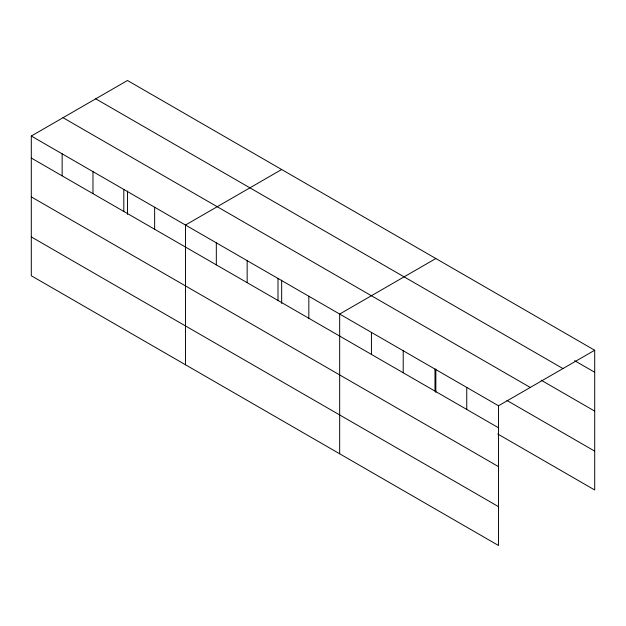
<?xml version="1.0" encoding="UTF-8"?>
<svg xmlns="http://www.w3.org/2000/svg" width="626" height="626" viewBox="0 0 626 626"><rect width="100%" height="100%" fill="white"/><g stroke="black" fill="none" stroke-linecap="round" stroke-linejoin="round"><path stroke-width="0.94" d="M498.523 466.636L498.523 405.773L31.3 136.022L31.3 275.753L498.523 545.504L498.523 466.636L31.3 196.885M497.717 433.982L594.7 489.978L594.7 350.247L127.477 80.496L31.3 136.022M281.661 169.513L185.484 225.039L185.484 364.77M435.845 258.53L339.668 314.056L339.668 453.787M498.523 405.773L594.7 350.247M574.637 360.678L594.7 372.267M95.739 98.822L562.962 368.573M541.193 380.217L594.7 411.11M63.038 117.696L530.261 387.447M506.911 400.444L594.7 451.135M31.3 158.042L498.523 427.793M31.3 236.91L498.523 506.661M466.753 387.431L466.753 409.443M435.845 369.129L435.845 392.432M434.984 369.09L434.984 391.101M403.214 350.74L403.214 372.76M371.437 332.398L371.437 354.418M308.829 296.255L308.829 318.274M281.661 280.112L281.661 303.414M277.999 278.453L277.999 300.464M247.16 260.651L247.16 282.662M216.322 242.841L216.322 264.861M154.645 207.237L154.645 229.249M127.477 191.094L127.477 214.397M123.807 189.435L123.807 211.447M92.977 171.626L92.977 193.645M62.138 153.824L62.138 175.843"/></g></svg>
